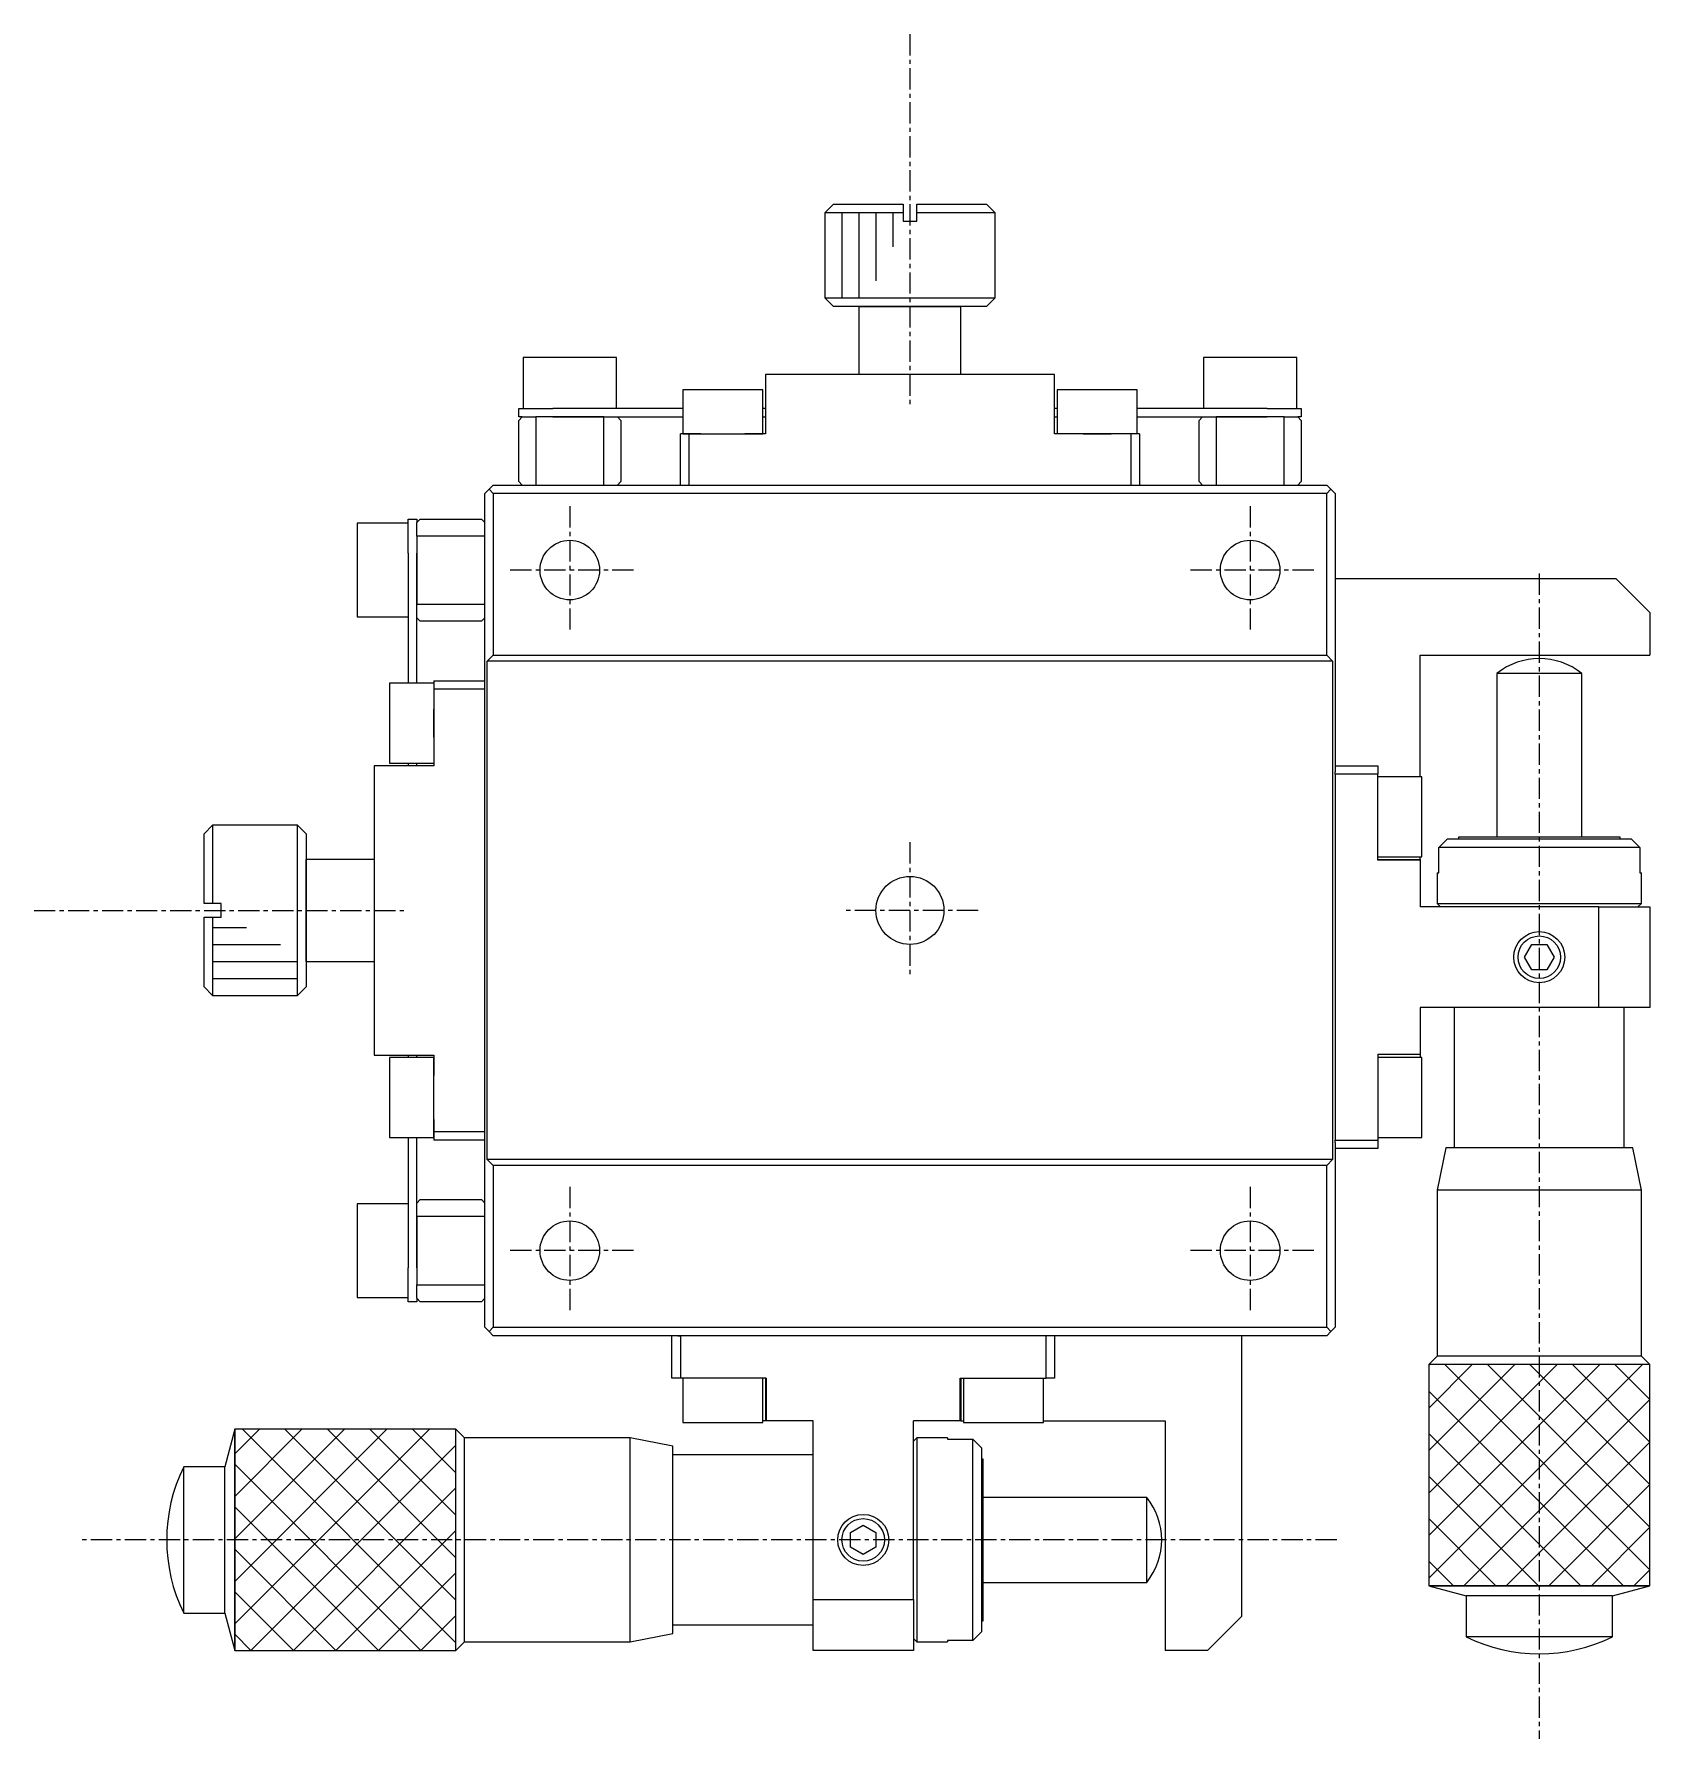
# Model space of a CAD drawing. Extents: x 10 to 374, y 10 to 222.
# Drawn here: x 279.3 to 374.3, y 83.8 to 184 of the extents above; entities that cross this region are included whole.
import ezdxf

# ---------------------------------------------------------------- set-up
doc = ezdxf.new("R2010")
doc.units = 0
doc.linetypes.add('CENTER', pattern=[2, 1.25, -0.25, 0.25, -0.25])
doc.layers.get('0').update_dxf_attribs({"linetype": 'CONTINUOUS'})
doc.layers.add('CENTER', color=1, linetype='CENTER')

msp = doc.modelspace()

# ---------------------------------------------------------------- linework, layer by layer
at = {"color": 7, "linetype": 'CONTINUOUS'}
for p, q in [((326.28, 173.99), (325.78, 173.49)), ((325.78, 173.49), (325.78, 168.49)), ((330.38, 173.49), (325.78, 173.49)), ((326.28, 173.99), (330.38, 173.99)), ((330.38, 173.99), (330.38, 173.49)), ((330.38, 173.49), (330.38, 172.99)), ((331.18, 173.49), (331.18, 173.99)), ((331.18, 173.99), (335.28, 173.99)), ((331.18, 172.99), (331.18, 173.49)), ((335.78, 173.49), (331.18, 173.49)), ((335.78, 173.49), (335.28, 173.99)), ((335.78, 168.49), (335.78, 173.49)), ((330.38, 172.99), (331.18, 172.99)), ((325.78, 168.49), (330.78, 168.49)), ((325.78, 168.49), (326.28, 167.99)), ((330.78, 168.49), (335.78, 168.49)), ((335.28, 167.99), (335.78, 168.49)), ((327.78, 167.99), (326.28, 167.99)), ((330.78, 167.99), (326.28, 167.99)), ((333.78, 167.99), (327.78, 167.99)), ((327.78, 167.99), (330.78, 167.99)), ((327.78, 167.99), (327.78, 163.99)), ((335.28, 167.99), (330.78, 167.99)), ((330.78, 167.99), (333.78, 167.99)), ((335.28, 167.99), (333.78, 167.99)), ((333.78, 163.99), (333.78, 167.99)), ((310.78, 164.99), (308.03, 164.99)), ((308.03, 164.99), (308.03, 161.99)), ((313.53, 164.99), (310.78, 164.99)), ((313.53, 161.99), (313.53, 164.99)), ((350.78, 164.99), (348.03, 164.99)), ((348.03, 164.99), (348.03, 161.99)), ((353.53, 164.99), (350.78, 164.99)), ((353.53, 161.99), (353.53, 164.99)), ((329.53, 163.99), (322.28, 163.99)), ((322.28, 163.99), (322.28, 160.49)), ((332.03, 163.99), (329.53, 163.99)), ((339.28, 163.99), (332.03, 163.99)), ((339.28, 160.49), (339.28, 163.99)), ((319.78, 163.09), (317.43, 163.09)), ((317.43, 163.09), (317.43, 160.49)), ((322.13, 163.09), (319.78, 163.09)), ((322.13, 160.49), (322.13, 163.09)), ((341.78, 163.09), (339.43, 163.09)), ((339.43, 163.09), (339.43, 160.49)), ((344.13, 163.09), (341.78, 163.09)), ((344.13, 160.49), (344.13, 163.09)), ((307.78, 161.49), (307.78, 161.99)), ((307.78, 161.99), (309.78, 161.99)), ((307.98, 161.49), (307.78, 161.29)), ((307.98, 161.49), (307.78, 161.49)), ((307.98, 161.49), (308.78, 161.49)), ((308.78, 161.49), (308.78, 157.49)), ((309.78, 161.49), (308.78, 161.49)), ((309.78, 161.49), (308.78, 161.49)), ((317.43, 161.99), (309.78, 161.99)), ((312.78, 161.49), (309.78, 161.49)), ((309.78, 161.49), (312.78, 161.49)), ((312.78, 157.49), (312.78, 161.49)), ((312.78, 161.49), (317.43, 161.49)), ((313.78, 161.29), (313.58, 161.49)), ((322.28, 161.99), (322.13, 161.99)), ((322.13, 161.49), (322.28, 161.49)), ((339.43, 161.99), (339.28, 161.99)), ((339.28, 161.49), (339.43, 161.49)), ((351.78, 161.99), (344.13, 161.99)), ((344.13, 161.49), (348.78, 161.49)), ((347.98, 161.49), (347.78, 161.29)), ((348.78, 161.49), (348.78, 157.49)), ((351.78, 161.49), (348.78, 161.49)), ((348.78, 161.49), (351.78, 161.49)), ((351.78, 161.99), (353.78, 161.99)), ((352.78, 161.49), (351.78, 161.49)), ((352.78, 161.49), (351.78, 161.49)), ((352.78, 157.49), (352.78, 161.49)), ((352.78, 161.49), (353.58, 161.49)), ((353.78, 161.29), (353.58, 161.49)), ((353.78, 161.49), (353.58, 161.49)), ((353.78, 161.99), (353.78, 161.49)), ((307.78, 157.69), (307.78, 161.29)), ((313.78, 161.29), (313.78, 157.69)), ((317.28, 157.49), (317.28, 160.49)), ((317.78, 160.49), (317.28, 160.49)), ((317.43, 160.49), (322.13, 160.49)), ((317.78, 160.49), (317.78, 157.49)), ((318.48, 160.49), (317.78, 160.49)), ((319.78, 160.49), (320.61, 160.49)), ((322.28, 160.49), (321.08, 160.49)), ((344.13, 160.49), (339.28, 160.49)), ((340.96, 160.49), (341.78, 160.49)), ((341.78, 160.49), (342.61, 160.49)), ((343.78, 160.49), (343.08, 160.49)), ((343.78, 157.49), (343.78, 160.49)), ((344.28, 160.49), (343.78, 160.49)), ((344.28, 160.49), (344.28, 157.49)), ((347.78, 157.69), (347.78, 161.29)), ((353.78, 161.29), (353.78, 157.69)), ((306.28, 157.49), (306.03, 157.24)), ((306.28, 157.49), (355.28, 157.49)), ((307.78, 157.69), (307.98, 157.49)), ((313.58, 157.49), (313.78, 157.69)), ((347.78, 157.69), (347.98, 157.49)), ((353.58, 157.49), (353.78, 157.69)), ((355.53, 157.24), (355.28, 157.49)), ((306.03, 157.24), (305.78, 156.99)), ((305.78, 107.99), (305.78, 156.99)), ((306.28, 156.99), (306.03, 157.24)), ((306.28, 156.99), (306.28, 147.49)), ((355.28, 156.99), (306.28, 156.99)), ((355.53, 157.24), (355.28, 156.99)), ((355.28, 147.49), (355.28, 156.99)), ((355.78, 156.99), (355.53, 157.24)), ((355.78, 156.99), (355.78, 140.64)), ((301.28, 155.49), (301.78, 155.49)), ((301.28, 153.49), (301.28, 155.49)), ((301.98, 155.49), (301.78, 155.29)), ((301.78, 155.49), (301.78, 155.29)), ((301.98, 155.49), (305.58, 155.49)), ((305.78, 155.29), (305.58, 155.49)), ((298.28, 155.24), (298.28, 152.49)), ((301.28, 155.24), (298.28, 155.24)), ((301.78, 154.49), (301.78, 155.29)), ((305.78, 154.49), (301.78, 154.49)), ((301.78, 154.49), (301.78, 153.49)), ((301.78, 154.49), (301.78, 153.49)), ((301.28, 153.49), (301.28, 145.84)), ((301.78, 153.49), (301.78, 150.49)), ((301.78, 150.49), (301.78, 153.49)), ((298.28, 152.49), (298.28, 149.74)), ((355.78, 151.99), (372.28, 151.99)), ((374.28, 149.99), (372.28, 151.99)), ((301.78, 150.49), (305.78, 150.49)), ((301.78, 145.84), (301.78, 150.49)), ((298.28, 149.74), (301.28, 149.74)), ((301.78, 149.69), (301.98, 149.49)), ((305.58, 149.49), (301.98, 149.49)), ((305.58, 149.49), (305.78, 149.69)), ((374.28, 149.99), (374.28, 147.49)), ((305.93, 147.14), (306.28, 147.49)), ((306.28, 147.49), (355.28, 147.49)), ((355.28, 147.49), (355.63, 147.14)), ((360.78, 147.49), (374.28, 147.49)), ((360.78, 140.34), (360.78, 147.49)), ((355.63, 147.14), (305.93, 147.14)), ((305.93, 117.84), (305.93, 147.14)), ((355.63, 147.14), (355.63, 117.84)), ((367.78, 146.42), (365.28, 146.42)), ((365.28, 146.42), (365.28, 136.79)), ((370.28, 146.42), (367.78, 146.42)), ((370.28, 136.79), (370.28, 146.42)), ((300.18, 145.84), (300.18, 143.49)), ((302.78, 145.84), (300.18, 145.84)), ((302.78, 145.99), (305.78, 145.99)), ((302.78, 145.99), (302.78, 145.49)), ((302.78, 145.84), (302.78, 140.99)), ((302.78, 145.49), (302.78, 144.79)), ((305.78, 145.49), (302.78, 145.49)), ((302.78, 143.49), (302.78, 144.32)), ((300.18, 143.49), (300.18, 141.14)), ((302.78, 142.67), (302.78, 143.49)), ((299.28, 140.99), (299.28, 133.74)), ((302.78, 140.99), (299.28, 140.99)), ((300.18, 141.14), (302.78, 141.14)), ((301.28, 141.14), (301.28, 140.99)), ((301.78, 140.99), (301.78, 141.14)), ((355.78, 140.99), (358.28, 140.99)), ((355.78, 140.49), (355.78, 140.64)), ((358.28, 140.49), (355.78, 140.49)), ((355.78, 140.49), (355.78, 118.99)), ((358.28, 140.99), (358.28, 140.49)), ((358.28, 135.45), (358.28, 140.49)), ((360.88, 140.34), (358.28, 140.34)), ((360.88, 135.64), (360.88, 140.34)), ((289.78, 137.49), (289.28, 136.99)), ((294.78, 137.49), (289.78, 137.49)), ((289.78, 137.49), (289.78, 132.89)), ((294.78, 132.49), (294.78, 137.49)), ((295.28, 136.99), (294.78, 137.49)), ((289.28, 132.89), (289.28, 136.99)), ((295.28, 136.99), (295.28, 132.49)), ((295.28, 136.99), (295.28, 135.49)), ((361.87, 136.19), (362.38, 136.69)), ((362.38, 136.69), (373.19, 136.69)), ((363.4, 136.79), (363.03, 136.79)), ((363.03, 136.79), (363.03, 136.69)), ((372.17, 136.79), (363.4, 136.79)), ((372.53, 136.79), (372.17, 136.79)), ((372.53, 136.69), (372.53, 136.79)), ((373.19, 136.69), (373.7, 136.19)), ((295.28, 135.49), (295.28, 129.49)), ((295.28, 132.49), (295.28, 135.49)), ((299.28, 135.49), (295.28, 135.49)), ((358.28, 135.64), (360.88, 135.64)), ((358.28, 135.48), (360.78, 135.48)), ((360.78, 135.45), (358.28, 135.45)), ((360.78, 135.48), (360.78, 135.64)), ((360.78, 135.48), (360.78, 135.45)), ((360.78, 135.45), (360.78, 132.69)), ((361.87, 134.69), (361.87, 136.19)), ((373.7, 136.19), (361.87, 136.19)), ((373.7, 136.19), (373.7, 134.69)), ((361.78, 134.69), (361.78, 132.89)), ((361.78, 134.69), (361.87, 134.69)), ((373.7, 134.69), (373.78, 134.69)), ((373.78, 132.89), (373.78, 134.69)), ((299.28, 133.74), (299.28, 131.24)), ((289.78, 132.89), (289.28, 132.89)), ((290.28, 132.89), (289.78, 132.89)), ((290.28, 132.09), (290.28, 132.89)), ((294.78, 127.49), (294.78, 132.49)), ((295.28, 132.49), (295.28, 127.99)), ((295.28, 129.49), (295.28, 132.49)), ((371.28, 132.69), (360.78, 132.69)), ((361.78, 132.89), (361.98, 132.69)), ((361.78, 132.89), (373.78, 132.89)), ((371.28, 126.79), (371.28, 132.69)), ((371.28, 132.69), (374.28, 132.69)), ((373.58, 132.69), (373.78, 132.89)), ((374.28, 132.69), (374.28, 126.79)), ((289.28, 132.09), (289.78, 132.09)), ((289.28, 127.99), (289.28, 132.09)), ((289.78, 132.09), (290.28, 132.09)), ((289.78, 132.09), (289.78, 127.49)), ((299.28, 131.24), (299.28, 123.99)), ((366.92, 129.74), (367.35, 130.49)), ((367.35, 130.49), (368.22, 130.49)), ((368.22, 130.49), (368.65, 129.74)), ((295.28, 129.49), (295.28, 127.99)), ((295.28, 129.49), (299.28, 129.49)), ((367.35, 128.99), (366.92, 129.74)), ((368.65, 129.74), (368.22, 128.99)), ((368.22, 128.99), (367.35, 128.99)), ((289.28, 127.99), (289.78, 127.49)), ((289.78, 127.49), (294.78, 127.49)), ((294.78, 127.49), (295.28, 127.99)), ((371.28, 126.79), (360.78, 126.79)), ((360.78, 126.79), (360.78, 124.04)), ((362.78, 126.79), (362.78, 118.54)), ((374.28, 126.79), (371.28, 126.79)), ((372.78, 118.54), (372.78, 126.79)), ((299.28, 123.99), (302.78, 123.99)), ((300.18, 123.84), (300.18, 121.49)), ((302.78, 123.84), (300.18, 123.84)), ((301.28, 123.99), (301.28, 123.84)), ((301.78, 123.84), (301.78, 123.99)), ((302.78, 123.99), (302.78, 122.79)), ((302.78, 119.14), (302.78, 123.84)), ((358.28, 124.04), (360.78, 124.04)), ((358.28, 124.04), (358.28, 118.99)), ((360.78, 124.01), (358.28, 124.01)), ((360.88, 123.84), (358.28, 123.84)), ((360.78, 124.04), (360.78, 124.01)), ((360.78, 124.01), (360.78, 123.84)), ((360.88, 119.14), (360.88, 123.84)), ((302.78, 121.49), (302.78, 122.32)), ((300.18, 121.49), (300.18, 119.14)), ((302.78, 120.19), (302.78, 119.49)), ((302.78, 119.49), (305.78, 119.49)), ((302.78, 119.49), (302.78, 118.99)), ((300.18, 119.14), (302.78, 119.14)), ((301.28, 119.14), (301.28, 111.49)), ((301.78, 114.49), (301.78, 119.14)), ((305.78, 118.99), (302.78, 118.99)), ((355.78, 118.99), (358.28, 118.99)), ((355.78, 118.84), (355.78, 118.99)), ((355.78, 118.84), (355.78, 107.99)), ((358.28, 118.49), (355.78, 118.49)), ((358.28, 119.14), (360.88, 119.14)), ((358.28, 118.99), (358.28, 118.49)), ((362.28, 118.54), (361.78, 116.04)), ((367.78, 118.54), (362.28, 118.54)), ((373.28, 118.54), (367.78, 118.54)), ((373.78, 116.04), (373.28, 118.54)), ((355.63, 117.84), (305.93, 117.84)), ((306.28, 117.49), (305.93, 117.84)), ((355.28, 117.49), (306.28, 117.49)), ((306.28, 117.49), (306.28, 107.99)), ((355.63, 117.84), (355.28, 117.49)), ((355.28, 107.99), (355.28, 117.49)), ((298.28, 115.24), (298.28, 112.49)), ((301.28, 115.24), (298.28, 115.24)), ((301.98, 115.49), (301.78, 115.29)), ((301.98, 115.49), (305.58, 115.49)), ((305.78, 115.29), (305.58, 115.49)), ((367.78, 116.04), (361.78, 116.04)), ((361.78, 116.04), (361.78, 106.29)), ((373.78, 116.04), (367.78, 116.04)), ((373.78, 106.29), (373.78, 116.04)), ((305.78, 114.49), (301.78, 114.49)), ((301.78, 114.49), (301.78, 111.49)), ((301.78, 111.49), (301.78, 114.49)), ((298.28, 112.49), (298.28, 109.74)), ((301.28, 109.49), (301.28, 111.49)), ((301.78, 111.49), (301.78, 110.49)), ((301.78, 111.49), (301.78, 110.49)), ((301.78, 109.69), (301.78, 110.49)), ((301.78, 110.49), (305.78, 110.49)), ((298.28, 109.74), (301.28, 109.74)), ((301.78, 109.49), (301.28, 109.49)), ((301.78, 109.69), (301.98, 109.49)), ((301.78, 109.69), (301.78, 109.49)), ((305.58, 109.49), (301.98, 109.49)), ((305.58, 109.49), (305.78, 109.69)), ((305.78, 107.99), (306.03, 107.74)), ((306.03, 107.74), (306.28, 107.99)), ((306.03, 107.74), (306.28, 107.49)), ((306.28, 107.99), (355.28, 107.99)), ((355.28, 107.49), (306.28, 107.49)), ((316.78, 104.99), (316.78, 107.49)), ((317.13, 107.49), (317.28, 107.49)), ((317.28, 107.49), (317.28, 104.99)), ((338.78, 104.99), (338.78, 107.49)), ((339.28, 107.49), (339.28, 104.99)), ((350.28, 107.49), (350.28, 90.99)), ((355.28, 107.99), (355.53, 107.74)), ((355.28, 107.49), (355.53, 107.74)), ((355.53, 107.74), (355.78, 107.99)), ((361.78, 106.29), (361.28, 105.79)), ((367.78, 106.29), (361.78, 106.29)), ((373.78, 106.29), (367.78, 106.29)), ((374.28, 105.79), (373.78, 106.29)), ((361.28, 105.79), (361.28, 92.79)), ((374.28, 105.79), (361.28, 105.79)), ((374.28, 105.79), (367.78, 105.79)), ((374.28, 92.79), (374.28, 105.79)), ((317.28, 104.99), (316.78, 104.99)), ((322.33, 104.99), (317.28, 104.99)), ((317.43, 104.99), (317.43, 102.39)), ((322.13, 102.39), (322.13, 104.99)), ((322.3, 102.49), (322.3, 104.99)), ((322.33, 104.99), (322.33, 102.49)), ((333.74, 104.99), (338.78, 104.99)), ((333.74, 102.49), (333.74, 104.99)), ((333.77, 104.99), (333.77, 102.49)), ((333.93, 104.99), (333.93, 102.39)), ((338.63, 102.39), (338.63, 104.99)), ((339.28, 104.99), (338.78, 104.99)), ((317.43, 102.39), (322.13, 102.39)), ((322.3, 102.49), (322.13, 102.49)), ((322.33, 102.49), (322.3, 102.49)), ((325.08, 102.49), (322.33, 102.49)), ((325.08, 91.99), (325.08, 102.49)), ((333.74, 102.49), (330.98, 102.49)), ((330.98, 91.99), (330.98, 102.49)), ((333.77, 102.49), (333.74, 102.49)), ((333.77, 102.49), (333.93, 102.49)), ((333.93, 102.39), (338.63, 102.39)), ((338.63, 102.49), (345.78, 102.49)), ((345.78, 102.49), (345.78, 88.99)), ((291.08, 101.99), (290.49, 99.79)), ((291.08, 95.49), (291.08, 101.99)), ((304.08, 101.99), (291.08, 101.99)), ((291.08, 101.99), (291.08, 88.99)), ((304.58, 101.49), (304.08, 101.99)), ((304.08, 88.99), (304.08, 101.99)), ((304.58, 95.49), (304.58, 101.49)), ((314.33, 101.49), (304.58, 101.49)), ((314.33, 95.49), (314.33, 101.49)), ((316.83, 100.99), (314.33, 101.49)), ((331.18, 101.49), (330.98, 101.29)), ((332.98, 101.49), (331.18, 101.49)), ((331.18, 101.49), (331.18, 89.49)), ((332.98, 101.49), (332.98, 101.41)), ((332.98, 101.41), (334.48, 101.41)), ((334.48, 89.58), (334.48, 101.41)), ((334.48, 101.41), (334.98, 100.9)), ((316.83, 95.49), (316.83, 100.99)), ((325.08, 100.49), (316.83, 100.49)), ((334.98, 100.9), (334.98, 90.09)), ((335.08, 100.24), (334.98, 100.24)), ((335.08, 99.87), (335.08, 100.24)), ((288.08, 95.49), (288.08, 99.79)), ((290.49, 99.79), (288.08, 99.79)), ((290.49, 95.49), (290.49, 99.79)), ((335.08, 91.11), (335.08, 99.87)), ((344.71, 97.99), (335.08, 97.99)), ((344.71, 95.49), (344.71, 97.99)), ((327.28, 95.93), (328.03, 96.36)), ((328.03, 96.36), (328.78, 95.93)), ((288.08, 91.19), (288.08, 95.49)), ((290.49, 91.19), (290.49, 95.49)), ((304.08, 88.99), (304.08, 95.49)), ((304.58, 89.49), (304.58, 95.49)), ((314.33, 89.49), (314.33, 95.49)), ((316.83, 89.99), (316.83, 95.49)), ((327.28, 95.06), (327.28, 95.93)), ((328.78, 95.93), (328.78, 95.06)), ((344.71, 92.99), (344.71, 95.49)), ((328.03, 94.63), (327.28, 95.06)), ((328.78, 95.06), (328.03, 94.63)), ((335.08, 92.99), (344.71, 92.99)), ((367.78, 92.79), (361.28, 92.79)), ((361.28, 92.79), (363.48, 92.2)), ((361.28, 92.79), (374.28, 92.79)), ((367.78, 92.2), (363.48, 92.2)), ((363.48, 92.2), (363.48, 89.79)), ((372.08, 92.2), (367.78, 92.2)), ((372.08, 92.2), (374.28, 92.79)), ((372.08, 89.79), (372.08, 92.2)), ((288.08, 91.19), (290.49, 91.19)), ((290.49, 91.19), (291.08, 88.99)), ((325.08, 91.99), (330.98, 91.99)), ((325.08, 88.99), (325.08, 91.99)), ((330.98, 91.99), (330.98, 88.99)), ((316.83, 90.49), (325.08, 90.49)), ((334.98, 90.74), (335.08, 90.74)), ((335.08, 90.74), (335.08, 91.11)), ((348.28, 88.99), (350.28, 90.99)), ((304.08, 88.99), (304.58, 89.49)), ((304.58, 89.49), (314.33, 89.49)), ((314.33, 89.49), (316.83, 89.99)), ((330.98, 89.69), (331.18, 89.49)), ((331.18, 89.49), (332.98, 89.49)), ((334.48, 89.58), (332.98, 89.58)), ((332.98, 89.58), (332.98, 89.49)), ((334.98, 90.09), (334.48, 89.58)), ((367.78, 89.79), (363.48, 89.79)), ((372.08, 89.79), (367.78, 89.79)), ((291.08, 88.99), (304.08, 88.99)), ((330.98, 88.99), (325.08, 88.99)), ((348.28, 88.99), (345.78, 88.99))]:
    msp.add_line(p, q, dxfattribs=at)
at = {"color": 3, "linetype": 'CONTINUOUS'}
for p, q in [((326.78, 173.49), (326.78, 168.49)), ((327.78, 173.49), (327.78, 168.49)), ((328.78, 173.49), (328.78, 169.49)), ((329.78, 173.49), (329.78, 171.49)), ((289.78, 131.49), (291.78, 131.49)), ((289.78, 130.49), (293.78, 130.49)), ((289.78, 129.49), (294.78, 129.49)), ((289.78, 128.49), (294.78, 128.49)), ((367.78, 105.79), (361.28, 105.79)), ((361.28, 105.79), (361.28, 92.79)), ((361.28, 93.24), (373.84, 105.79)), ((361.28, 95.74), (371.34, 105.79)), ((361.28, 98.24), (368.84, 105.79)), ((361.28, 100.74), (366.34, 105.79)), ((361.28, 103.24), (363.84, 105.79)), ((361.28, 105.74), (361.34, 105.79)), ((374.28, 93.74), (362.23, 105.79)), ((374.28, 96.24), (364.73, 105.79)), ((374.28, 98.74), (367.23, 105.79)), ((374.28, 101.24), (369.73, 105.79)), ((374.28, 103.74), (372.23, 105.79)), ((374.28, 92.79), (374.28, 105.79)), ((372.73, 92.79), (361.28, 104.24)), ((363.34, 92.79), (374.28, 103.74)), ((304.08, 101.99), (291.08, 101.99)), ((291.08, 100.55), (292.53, 101.99)), ((291.08, 98.05), (295.03, 101.99)), ((291.08, 95.55), (297.53, 101.99)), ((291.08, 93.05), (300.03, 101.99)), ((291.08, 90.55), (302.53, 101.99)), ((291.53, 101.99), (304.08, 89.44)), ((294.03, 101.99), (304.08, 91.94)), ((296.53, 101.99), (304.08, 94.44)), ((299.03, 101.99), (304.08, 96.94)), ((301.53, 101.99), (304.08, 99.44)), ((304.03, 101.99), (304.08, 101.94)), ((304.08, 95.49), (304.08, 101.99)), ((370.23, 92.79), (361.28, 101.74)), ((365.84, 92.79), (374.28, 101.24)), ((292.03, 88.99), (304.08, 101.05)), ((291.08, 99.94), (302.03, 88.99)), ((367.73, 92.79), (361.28, 99.24)), ((294.53, 88.99), (304.08, 98.55)), ((368.34, 92.79), (374.28, 98.74)), ((291.08, 97.44), (299.53, 88.99)), ((365.23, 92.79), (361.28, 96.74)), ((370.84, 92.79), (374.28, 96.24)), ((291.08, 88.99), (291.08, 95.49)), ((297.03, 88.99), (304.08, 96.05)), ((291.08, 94.94), (297.03, 88.99)), ((362.73, 92.79), (361.28, 94.24)), ((299.53, 88.99), (304.08, 93.55)), ((373.34, 92.79), (374.28, 93.74)), ((291.08, 92.44), (294.53, 88.99)), ((374.28, 92.79), (367.78, 92.79)), ((302.03, 88.99), (304.08, 91.05)), ((291.08, 89.94), (292.03, 88.99)), ((291.08, 88.99), (304.08, 88.99))]:
    msp.add_line(p, q, dxfattribs=at)
at = {"color": 7, "linetype": 'CONTINUOUS'}
for centre, radius in [((310.78, 152.49), 1.75), ((350.78, 152.49), 1.75), ((330.78, 132.49), 2), ((367.78, 129.74), 1.25), ((310.78, 112.49), 1.75), ((350.78, 112.49), 1.75), ((328.03, 95.49), 1.25)]:
    msp.add_circle(centre, radius, dxfattribs=at)
at = {"color": 3, "linetype": 'CONTINUOUS'}
for centre in [(367.78, 129.74), (328.03, 95.49)]:
    msp.add_circle(centre, 1.5, dxfattribs=at)
at = {"color": 7, "linetype": 'CONTINUOUS'}
for centre, radius, start, end in [((367.78, 143.29), 4, 51.3178, 128.6822), ((296.83, 95.49), 9.75, 153.8162, 206.1838), ((341.58, 95.49), 4, 321.3178, 38.6822), ((367.78, 98.54), 9.75, 243.8162, 296.1838)]:
    msp.add_arc(centre, radius, start, end, dxfattribs=at)
at = {"layer": 'CENTER', "color": 1, "linetype": 'CENTER'}
for p, q in [((330.78, 183.99), (330.78, 161.99)), ((310.78, 156.24), (310.78, 148.74)), ((350.78, 156.24), (350.78, 148.74)), ((314.53, 152.49), (307.03, 152.49)), ((354.53, 152.49), (347.03, 152.49)), ((367.78, 152.29), (367.78, 83.79)), ((330.78, 136.49), (330.78, 128.49)), ((279.28, 132.49), (301.28, 132.49)), ((334.78, 132.49), (326.78, 132.49)), ((310.78, 116.24), (310.78, 108.74)), ((350.78, 116.24), (350.78, 108.74)), ((314.53, 112.49), (307.03, 112.49)), ((354.53, 112.49), (347.03, 112.49)), ((355.87, 95.49), (282.08, 95.49))]:
    msp.add_line(p, q, dxfattribs=at)

doc.saveas('drawing.dxf')
